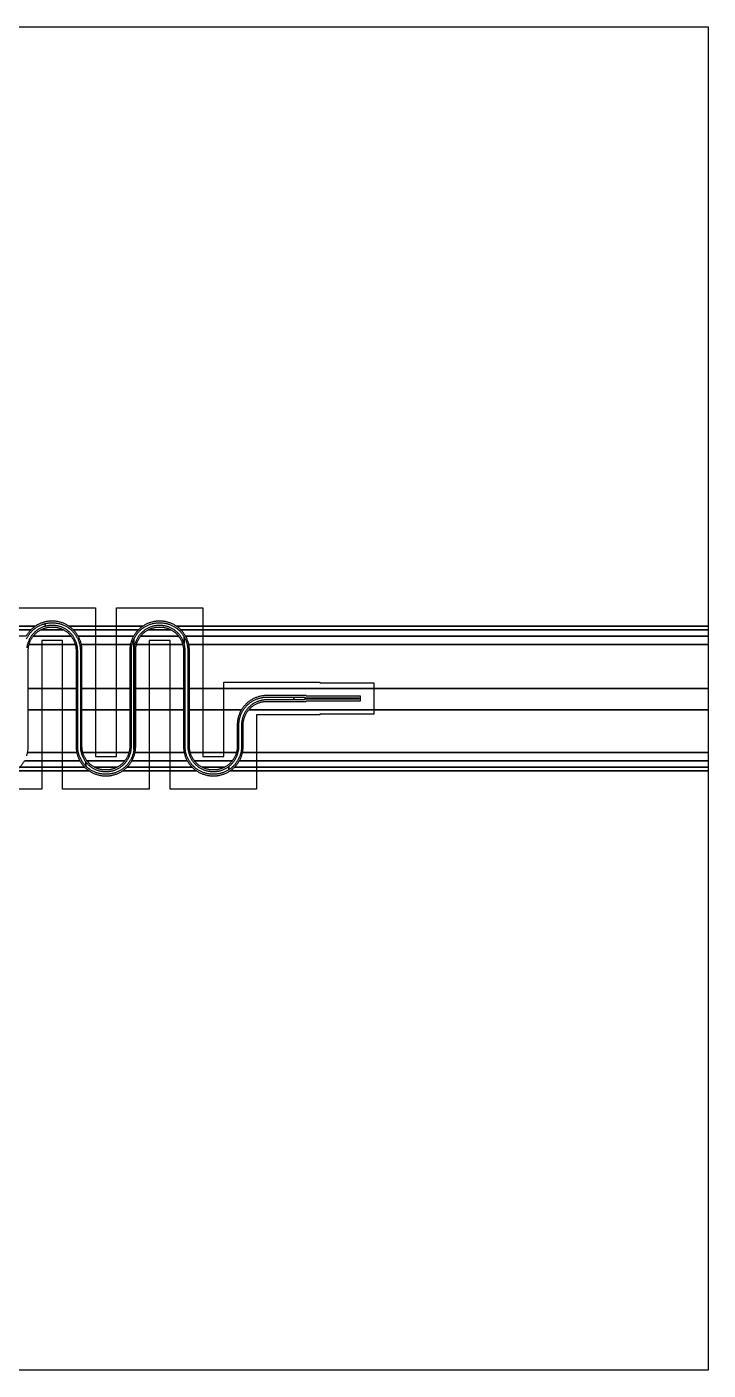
# Model space of a CAD drawing. Extents: x -2500 to 2500, y -2500 to 2500.
# Drawn here: x -36 to 2500, y -2500 to 2500 of the extents above; entities that cross this region are included whole.
import ezdxf

# ---------------------------------------------------------------- set-up
doc = ezdxf.new("R2010")
doc.units = 0
for name, color, linetype in [('L1D0', 3, 'CONTINUOUS'), ('L1D10', 1, 'CONTINUOUS'), ('L1D11', 2, 'CONTINUOUS'), ('L1D99', 4, 'CONTINUOUS')]:
    doc.layers.add(name, color=color, linetype=linetype)

# ---------------------------------------------------------------- blocks, each defined once
blk = doc.blocks.new('ground_main_1')
at = {"layer": 'L1D0'}
for points in [[(-2500, 2500), (2500, 2500), (2500, 269.036), (520.731, 269.036), (518.242, 270.674), (515.711, 272.244), (513.138, 273.745), (510.525, 275.176), (507.874, 276.536), (505.188, 277.823), (502.467, 279.037), (499.715, 280.177), (496.933, 281.243), (494.123, 282.232), (491.287, 283.145), (488.428, 283.981), (485.547, 284.739), (482.647, 285.418), (479.729, 286.019), (476.796, 286.541), (473.85, 286.983), (470.893, 287.345), (467.927, 287.627), (464.955, 287.829), (461.979, 287.95), (459, 287.99), (457, 287.99), (454.021, 287.95), (451.045, 287.829), (448.073, 287.627), (445.107, 287.345), (442.15, 286.983), (439.204, 286.541), (436.271, 286.019), (433.353, 285.418), (430.453, 284.739), (427.572, 283.981), (424.713, 283.145), (421.877, 282.232), (419.067, 281.243), (416.285, 280.177), (413.533, 279.037), (410.812, 277.823), (408.126, 276.536), (405.475, 275.176), (402.862, 273.745), (400.289, 272.244), (397.758, 270.674), (395.269, 269.036), (120.731, 269.036), (118.242, 270.674), (115.711, 272.244), (113.138, 273.745), (110.525, 275.176), (107.874, 276.536), (105.188, 277.823), (102.467, 279.037), (99.715, 280.177), (96.933, 281.243), (94.123, 282.232), (91.287, 283.145), (88.428, 283.981), (85.547, 284.739), (82.647, 285.418), (79.729, 286.019), (76.796, 286.541), (73.85, 286.983), (70.893, 287.345), (67.927, 287.627), (64.955, 287.829), (61.979, 287.95), (59, 287.99), (57, 287.99), (54.021, 287.95), (51.045, 287.829), (48.073, 287.627), (45.107, 287.345), (42.15, 286.983), (39.204, 286.541), (36.271, 286.019), (33.353, 285.418), (30.82, 284.825), (30.453, 284.739), (27.572, 283.981), (24.713, 283.145), (21.877, 282.232), (19.067, 281.243), (16.285, 280.177), (13.533, 279.037), (10.812, 277.823), (8.126, 276.536), (5.475, 275.176), (2.862, 273.745), (0.289, 272.244), (-2.242, 270.674), (-4.731, 269.036), (-279.269, 269.036)], [(-36.758, -213.113), (-35.845, -210.278), (-35.01, -207.418), (-34.251, -204.537), (-33.572, -201.637), (-33.568, -201.621), (149.568, -201.621), (149.572, -201.637), (150.251, -204.537), (151.01, -207.418), (151.845, -210.278), (152.758, -213.113), (153.747, -215.923), (154.813, -218.705), (155.953, -221.457), (157.167, -224.178), (158.454, -226.864), (159.814, -229.515), (161.245, -232.128), (-45.245, -232.128)], [(-79.269, -269.036), (195.269, -269.036), (197.758, -270.674), (200.289, -272.244), (202.862, -273.745), (205.475, -275.176), (208.126, -276.536), (210.812, -277.823), (213.533, -279.037), (216.285, -280.177), (219.067, -281.243), (221.877, -282.232), (224.713, -283.145), (227.572, -283.981), (230.453, -284.739), (233.353, -285.418), (236.271, -286.019), (239.204, -286.541), (242.15, -286.983), (245.107, -287.345), (248.073, -287.627), (251.045, -287.829), (254.021, -287.95), (257, -287.99), (259, -287.99), (261.979, -287.95), (264.955, -287.829), (267.927, -287.627), (270.893, -287.345), (273.85, -286.983), (276.796, -286.541), (279.729, -286.019), (282.647, -285.418), (285.547, -284.739), (288.428, -283.981), (291.287, -283.145), (294.123, -282.232), (296.933, -281.243), (299.715, -280.177), (302.467, -279.037), (305.188, -277.823), (307.874, -276.536), (310.525, -275.176), (313.138, -273.745), (315.711, -272.244), (318.242, -270.674), (320.731, -269.036), (595.269, -269.036), (597.758, -270.674), (600.289, -272.244), (602.862, -273.745), (605.475, -275.176), (608.126, -276.536), (610.812, -277.823), (613.533, -279.037), (616.285, -280.177), (619.067, -281.243), (621.877, -282.232), (624.713, -283.145), (627.572, -283.981), (630.453, -284.739), (633.353, -285.418), (636.271, -286.019), (639.204, -286.541), (642.15, -286.983), (645.107, -287.345), (648.073, -287.627), (651.045, -287.829), (654.021, -287.95), (657, -287.99), (659, -287.99), (661.979, -287.95), (664.955, -287.829), (667.927, -287.627), (670.893, -287.345), (673.85, -286.983), (676.796, -286.541), (679.729, -286.019), (682.647, -285.418), (685.547, -284.739), (688.428, -283.981), (691.287, -283.145), (694.123, -282.232), (696.933, -281.243), (699.715, -280.177), (702.467, -279.037), (705.188, -277.823), (707.874, -276.536), (710.525, -275.176), (713.138, -273.745), (713.271, -273.668), (715.711, -272.244), (718.242, -270.674), (720.731, -269.036), (2500, -269.036), (2500, -2500), (-2500, -2500)]]:
    blk.add_lwpolyline(points, dxfattribs=at)
for points in [[(-263.218, 255.772), (-265.353, 257.85), (-267.101, 259.461), (-267.543, 259.869), (-269.788, 261.828), (-272.084, 263.726), (-274.431, 265.56), (-276.827, 267.331), (-279.269, 269.036), (-4.731, 269.036), (-7.173, 267.331), (-9.569, 265.56), (-11.916, 263.726), (-14.212, 261.828), (-16.457, 259.869), (-18.647, 257.85), (-20.782, 255.772)], [(-245.245, 232.128), (-246.746, 234.701), (-248.316, 237.233), (-249.954, 239.721), (-251.659, 242.163), (-253.43, 244.559), (-255.265, 246.906), (-257.162, 249.203), (-259.121, 251.447), (-261.14, 253.637), (-263.218, 255.772), (-20.782, 255.772), (-22.86, 253.637), (-24.879, 251.447), (-26.838, 249.203), (-28.735, 246.906), (-30.57, 244.559), (-32.341, 242.163), (-34.046, 239.721), (-35.684, 237.233), (-37.254, 234.701), (-38.755, 232.128)], [(-12.374, 232.128), (-12.272, 232.261), (-10.601, 234.329), (-8.869, 236.345), (-7.076, 238.308), (-5.225, 240.215), (-3.318, 242.066), (-1.355, 243.859), (0.661, 245.591), (2.729, 247.262), (4.846, 248.87), (7.01, 250.413), (9.22, 251.889), (11.474, 253.299), (13.77, 254.639), (15.85, 255.772), (100.15, 255.772), (102.23, 254.639), (104.526, 253.299), (106.78, 251.889), (108.99, 250.413), (111.154, 248.87), (113.271, 247.262), (115.339, 245.591), (117.355, 243.859), (119.318, 242.066), (121.225, 240.215), (123.076, 238.308), (124.869, 236.345), (126.601, 234.329), (128.272, 232.261), (128.374, 232.128)], [(15.85, 255.772), (16.104, 255.91), (18.476, 257.11), (20.884, 258.237), (23.324, 259.291), (25.795, 260.271), (28.294, 261.176), (30.82, 262.005), (33.369, 262.758), (35.94, 263.433), (38.53, 264.03), (41.138, 264.549), (43.759, 264.988), (46.393, 265.348), (49.036, 265.629), (51.687, 265.83), (54.342, 265.95), (57, 265.99), (59, 265.99), (61.658, 265.95), (64.313, 265.83), (66.964, 265.629), (69.607, 265.348), (72.241, 264.988), (74.862, 264.549), (77.47, 264.03), (80.06, 263.433), (82.631, 262.758), (85.18, 262.005), (87.706, 261.176), (90.205, 260.271), (92.676, 259.291), (95.116, 258.237), (97.524, 257.11), (99.896, 255.91), (100.15, 255.772)], [(136.782, 255.772), (134.647, 257.85), (132.457, 259.869), (130.212, 261.828), (127.916, 263.726), (125.569, 265.56), (123.173, 267.331), (120.731, 269.036), (395.269, 269.036), (392.827, 267.331), (390.431, 265.56), (388.084, 263.726), (385.788, 261.828), (383.543, 259.869), (381.353, 257.85), (379.218, 255.772)], [(154.755, 232.128), (153.254, 234.701), (151.684, 237.233), (150.046, 239.721), (148.341, 242.163), (146.57, 244.559), (144.735, 246.906), (142.838, 249.203), (140.879, 251.447), (138.86, 253.637), (136.782, 255.772), (379.218, 255.772), (377.14, 253.637), (375.121, 251.447), (373.162, 249.203), (371.265, 246.906), (369.43, 244.559), (367.659, 242.163), (365.954, 239.721), (364.99, 238.257), (364.316, 237.233), (362.746, 234.701), (361.245, 232.128)], [(387.626, 232.128), (387.728, 232.261), (389.399, 234.329), (391.131, 236.345), (392.924, 238.308), (394.775, 240.215), (396.682, 242.066), (398.645, 243.859), (400.661, 245.591), (402.729, 247.262), (404.846, 248.87), (407.01, 250.413), (409.22, 251.889), (411.474, 253.299), (413.77, 254.639), (415.85, 255.772), (500.15, 255.772), (502.23, 254.639), (504.526, 253.299), (506.78, 251.889), (508.99, 250.413), (511.154, 248.87), (513.271, 247.262), (515.339, 245.591), (517.355, 243.859), (519.318, 242.066), (521.225, 240.215), (523.076, 238.308), (524.869, 236.345), (526.601, 234.329), (528.272, 232.261), (528.374, 232.128)], [(415.85, 255.772), (416.104, 255.91), (418.476, 257.11), (420.884, 258.237), (423.324, 259.291), (425.795, 260.271), (428.294, 261.176), (430.82, 262.005), (433.369, 262.758), (435.94, 263.433), (438.53, 264.03), (441.138, 264.549), (443.759, 264.988), (446.393, 265.348), (449.036, 265.629), (451.687, 265.83), (454.342, 265.95), (457, 265.99), (459, 265.99), (461.658, 265.95), (464.313, 265.83), (466.964, 265.629), (469.607, 265.348), (472.241, 264.988), (474.862, 264.549), (477.47, 264.03), (480.06, 263.433), (482.631, 262.758), (485.18, 262.005), (487.706, 261.176), (490.205, 260.271), (492.676, 259.291), (495.116, 258.237), (497.524, 257.11), (499.896, 255.91), (500.15, 255.772)], [(536.782, 255.772), (534.647, 257.85), (532.457, 259.869), (530.212, 261.828), (527.916, 263.726), (525.569, 265.56), (523.173, 267.331), (520.731, 269.036), (2500, 269.036), (2500, 255.772)], [(554.755, 232.128), (553.254, 234.701), (551.684, 237.233), (550.046, 239.721), (548.341, 242.163), (546.57, 244.559), (544.735, 246.906), (542.838, 249.203), (540.879, 251.447), (538.86, 253.637), (536.782, 255.772), (2500, 255.772), (2500, 232.128)], [(-31, 36.775), (-31, 177.99), (-30.96, 180.648), (-30.839, 183.303), (-30.639, 185.954), (-30.358, 188.597), (-29.998, 191.231), (-29.559, 193.853), (-29.04, 196.46), (-28.443, 199.05), (-27.768, 201.621), (143.768, 201.621), (144.443, 199.05), (145.04, 196.46), (145.559, 193.853), (145.998, 191.231), (146.358, 188.597), (146.639, 185.954), (146.839, 183.303), (146.96, 180.648), (147, 177.99), (147, 36.775)], [(-27.768, 201.621), (-27.015, 204.17), (-26.186, 206.696), (-25.281, 209.195), (-24.301, 211.666), (-23.247, 214.106), (-22.12, 216.514), (-20.92, 218.886), (-19.649, 221.22), (-18.309, 223.516), (-16.899, 225.77), (-15.423, 227.98), (-13.88, 230.144), (-12.374, 232.128), (128.374, 232.128), (129.88, 230.144), (131.423, 227.98), (132.899, 225.77), (134.309, 223.516), (135.649, 221.22), (136.92, 218.886), (138.12, 216.514), (139.247, 214.106), (140.301, 211.666), (141.281, 209.195), (142.186, 206.696), (143.015, 204.17), (143.768, 201.621)], [(166.432, 201.621), (166.428, 201.637), (165.749, 204.537), (164.99, 207.418), (164.155, 210.278), (163.242, 213.113), (162.253, 215.923), (161.187, 218.705), (160.047, 221.457), (158.833, 224.178), (157.546, 226.864), (156.186, 229.515), (154.755, 232.128), (361.245, 232.128), (359.814, 229.515), (358.454, 226.864), (357.167, 224.178), (355.953, 221.457), (354.813, 218.705), (353.747, 215.923), (352.758, 213.113), (351.845, 210.278), (351.01, 207.418), (350.251, 204.537), (349.572, 201.637), (349.568, 201.621)], [(169, 36.775), (169, 177.99), (168.96, 180.969), (168.839, 183.945), (168.637, 186.918), (168.355, 189.883), (167.993, 192.84), (167.551, 195.786), (167.029, 198.719), (166.432, 201.621), (349.568, 201.621), (348.971, 198.719), (348.449, 195.786), (348.007, 192.84), (347.645, 189.883), (347.363, 186.918), (347.161, 183.945), (347.04, 180.969), (347, 177.99), (347, 36.775)], [(369, 36.775), (369, 177.99), (369.04, 180.648), (369.161, 183.303), (369.361, 185.954), (369.642, 188.597), (370.002, 191.231), (370.441, 193.853), (370.96, 196.46), (371.557, 199.05), (372.232, 201.621), (543.768, 201.621), (544.443, 199.05), (545.04, 196.46), (545.559, 193.853), (545.998, 191.231), (546.358, 188.597), (546.57, 186.601), (546.639, 185.954), (546.839, 183.303), (546.96, 180.648), (547, 177.99), (547, 36.775)], [(372.232, 201.621), (372.985, 204.17), (373.814, 206.696), (374.719, 209.195), (375.699, 211.666), (376.753, 214.106), (377.88, 216.514), (379.08, 218.886), (380.351, 221.22), (381.691, 223.516), (383.101, 225.77), (384.577, 227.98), (386.12, 230.144), (387.626, 232.128), (528.374, 232.128), (529.88, 230.144), (531.423, 227.98), (532.899, 225.77), (534.309, 223.516), (535.649, 221.22), (536.92, 218.886), (538.12, 216.514), (539.247, 214.106), (540.301, 211.666), (541.281, 209.195), (542.186, 206.696), (543.015, 204.17), (543.768, 201.621)], [(566.432, 201.621), (566.428, 201.637), (565.749, 204.537), (564.99, 207.418), (564.155, 210.278), (563.242, 213.113), (562.253, 215.923), (561.187, 218.705), (560.047, 221.457), (558.833, 224.178), (557.546, 226.864), (556.186, 229.515), (554.755, 232.128), (2500, 232.128), (2500, 201.621)], [(569, 36.775), (569, 177.99), (568.96, 180.969), (568.839, 183.945), (568.637, 186.918), (568.355, 189.883), (567.993, 192.84), (567.551, 195.786), (567.029, 198.719), (566.432, 201.621), (2500, 201.621), (2500, 36.775)], [(-31, -42.289), (-31, 36.775), (147, 36.775), (147, -42.289)], [(169, -42.289), (169, 36.775), (347, 36.775), (347, -42.289)], [(369, -42.289), (369, 36.775), (547, 36.775), (547, -42.289)], [(569, -42.289), (569, 36.775), (2500, 36.775), (2500, -42.289), (789.718, -42.289), (791.131, -40.645), (792.924, -38.682), (794.775, -36.775), (796.682, -34.924), (798.645, -33.131), (800.661, -31.399), (802.729, -29.728), (804.846, -28.12), (807.01, -26.577), (809.22, -25.101), (811.474, -23.691), (813.77, -22.351), (816.104, -21.08), (818.476, -19.88), (820.884, -18.753), (823.324, -17.699), (825.795, -16.719), (828.294, -15.814), (830.82, -14.985), (833.369, -14.232), (835.94, -13.557), (838.53, -12.96), (841.138, -12.441), (843.759, -12.002), (846.393, -11.642), (849.036, -11.361), (851.687, -11.161), (854.342, -11.04), (857, -11), (1004, -11), (1004, -8.4), (1206, -8.4), (1206, 8.4), (1004, 8.4), (1004, 11), (857, 11), (854.021, 10.96), (851.045, 10.839), (848.073, 10.637), (845.107, 10.355), (842.15, 9.993), (839.204, 9.551), (836.271, 9.029), (833.353, 8.428), (830.453, 7.749), (827.572, 6.99), (824.713, 6.155), (821.877, 5.242), (819.067, 4.253), (816.285, 3.187), (813.533, 2.047), (810.812, 0.833), (808.126, -0.454), (805.475, -1.814), (802.862, -3.245), (800.289, -4.746), (797.758, -6.316), (795.269, -7.954), (792.827, -9.659), (790.431, -11.43), (788.084, -13.265), (785.788, -15.162), (783.543, -17.121), (781.353, -19.14), (779.218, -21.218), (777.14, -23.353), (775.121, -25.543), (773.162, -27.788), (771.265, -30.084), (769.43, -32.431), (767.659, -34.827), (765.954, -37.269), (764.316, -39.758), (762.746, -42.289)], [(-33.568, -201.621), (-32.971, -198.719), (-32.449, -195.786), (-32.007, -192.84), (-31.645, -189.883), (-31.363, -186.918), (-31.161, -183.945), (-31.04, -180.969), (-31, -177.99), (-31, -42.289), (147, -42.289), (147, -177.99), (147.04, -180.969), (147.161, -183.945), (147.363, -186.918), (147.645, -189.883), (148.007, -192.84), (148.449, -195.786), (148.971, -198.719), (149.568, -201.621)], [(172.232, -201.621), (171.557, -199.05), (170.96, -196.46), (170.441, -193.853), (170.002, -191.231), (169.642, -188.597), (169.361, -185.954), (169.161, -183.303), (169.04, -180.648), (169, -177.99), (169, -42.289), (347, -42.289), (347, -177.99), (346.96, -180.648), (346.839, -183.303), (346.639, -185.954), (346.358, -188.597), (345.998, -191.231), (345.559, -193.853), (345.04, -196.46), (344.443, -199.05), (343.768, -201.621)], [(366.432, -201.621), (367.029, -198.719), (367.551, -195.786), (367.993, -192.84), (368.355, -189.883), (368.637, -186.918), (368.839, -183.945), (368.96, -180.969), (369, -177.99), (369, -42.289), (547, -42.289), (547, -177.99), (547.04, -180.969), (547.161, -183.945), (547.363, -186.918), (547.645, -189.883), (548.007, -192.84), (548.449, -195.786), (548.971, -198.719), (549.568, -201.621)], [(572.232, -201.621), (571.557, -199.05), (570.96, -196.46), (570.441, -193.853), (570.002, -191.231), (569.642, -188.597), (569.361, -185.954), (569.161, -183.303), (569.04, -180.648), (569, -177.99), (569, -42.289), (762.746, -42.289), (761.245, -44.862), (759.814, -47.475), (758.454, -50.126), (757.167, -52.812), (755.953, -55.533), (754.813, -58.285), (753.747, -61.067), (752.758, -63.877), (751.845, -66.713), (751.01, -69.572), (750.251, -72.453), (749.572, -75.353), (748.971, -78.271), (748.449, -81.204), (748.007, -84.15), (747.645, -87.107), (747.363, -90.073), (747.161, -93.045), (747.04, -96.021), (747, -99), (747, -177.99), (746.96, -180.648), (746.839, -183.303), (746.639, -185.954), (746.358, -188.597), (745.998, -191.231), (745.559, -193.853), (745.04, -196.46), (744.443, -199.05), (743.768, -201.621)], [(766.432, -201.621), (767.029, -198.719), (767.551, -195.786), (767.993, -192.84), (768.355, -189.883), (768.637, -186.918), (768.839, -183.945), (768.96, -180.969), (769, -177.99), (769, -99), (769.04, -96.342), (769.161, -93.687), (769.361, -91.036), (769.642, -88.393), (770.002, -85.759), (770.441, -83.138), (770.96, -80.53), (771.557, -77.94), (772.232, -75.369), (772.985, -72.82), (773.814, -70.294), (774.719, -67.795), (775.699, -65.324), (776.753, -62.884), (777.88, -60.476), (779.08, -58.104), (780.351, -55.77), (781.691, -53.474), (783.101, -51.22), (784.577, -49.01), (786.12, -46.846), (787.728, -44.729), (789.399, -42.661), (789.718, -42.289), (2500, -42.289), (2500, -201.621)], [(-63.218, -255.772), (-61.14, -253.637), (-59.121, -251.447), (-57.162, -249.203), (-55.265, -246.906), (-53.43, -244.559), (-51.659, -242.163), (-49.954, -239.721), (-48.316, -237.233), (-46.746, -234.701), (-45.245, -232.128), (161.245, -232.128), (162.746, -234.701), (164.316, -237.233), (165.954, -239.721), (167.659, -242.163), (169.43, -244.559), (171.265, -246.906), (173.162, -249.203), (175.121, -251.447), (177.14, -253.637), (179.218, -255.772)], [(187.626, -232.128), (186.12, -230.144), (184.577, -227.98), (183.543, -226.432), (183.101, -225.77), (181.691, -223.516), (180.351, -221.22), (179.08, -218.886), (177.88, -216.514), (176.753, -214.106), (175.699, -211.666), (174.719, -209.195), (173.814, -206.696), (172.985, -204.17), (172.232, -201.621), (343.768, -201.621), (343.015, -204.17), (342.186, -206.696), (341.281, -209.195), (340.301, -211.666), (339.247, -214.106), (338.12, -216.514), (336.92, -218.886), (335.649, -221.22), (334.309, -223.516), (332.899, -225.77), (331.423, -227.98), (329.88, -230.144), (328.374, -232.128)], [(215.85, -255.772), (213.77, -254.639), (211.474, -253.299), (209.22, -251.889), (207.01, -250.413), (204.846, -248.87), (202.729, -247.262), (200.661, -245.591), (198.645, -243.859), (196.682, -242.066), (194.775, -240.215), (192.924, -238.308), (191.131, -236.345), (189.399, -234.329), (187.728, -232.261), (187.626, -232.128), (328.374, -232.128), (328.272, -232.261), (326.601, -234.329), (324.869, -236.345), (323.076, -238.308), (321.225, -240.215), (319.318, -242.066), (317.355, -243.859), (315.339, -245.591), (313.271, -247.262), (311.154, -248.87), (308.99, -250.413), (306.78, -251.889), (304.526, -253.299), (302.23, -254.639), (300.15, -255.772)], [(336.782, -255.772), (338.86, -253.637), (340.879, -251.447), (342.838, -249.203), (344.735, -246.906), (346.57, -244.559), (348.341, -242.163), (350.046, -239.721), (351.684, -237.233), (353.254, -234.701), (354.755, -232.128), (561.245, -232.128), (562.746, -234.701), (564.316, -237.233), (565.954, -239.721), (567.659, -242.163), (569.43, -244.559), (571.265, -246.906), (573.162, -249.203), (575.121, -251.447), (577.14, -253.637), (579.218, -255.772)], [(354.755, -232.128), (356.186, -229.515), (357.546, -226.864), (358.833, -224.178), (360.047, -221.457), (361.187, -218.705), (362.253, -215.923), (363.242, -213.113), (364.155, -210.278), (364.99, -207.418), (365.749, -204.537), (366.428, -201.637), (366.432, -201.621), (549.568, -201.621), (549.572, -201.637), (550.251, -204.537), (551.01, -207.418), (551.845, -210.278), (552.758, -213.113), (553.747, -215.923), (554.813, -218.705), (555.953, -221.457), (557.167, -224.178), (558.454, -226.864), (559.814, -229.515), (561.245, -232.128)], [(587.626, -232.128), (586.12, -230.144), (584.577, -227.98), (583.101, -225.77), (581.691, -223.516), (580.351, -221.22), (579.08, -218.886), (577.88, -216.514), (576.753, -214.106), (575.699, -211.666), (574.719, -209.195), (573.814, -206.696), (572.985, -204.17), (572.232, -201.621), (743.768, -201.621), (743.015, -204.17), (742.186, -206.696), (741.281, -209.195), (740.301, -211.666), (739.247, -214.106), (738.12, -216.514), (736.92, -218.886), (735.649, -221.22), (734.309, -223.516), (732.899, -225.77), (731.423, -227.98), (729.88, -230.144), (728.374, -232.128)], [(615.85, -255.772), (613.77, -254.639), (611.474, -253.299), (609.22, -251.889), (607.01, -250.413), (604.846, -248.87), (602.729, -247.262), (600.661, -245.591), (598.645, -243.859), (596.682, -242.066), (594.775, -240.215), (592.924, -238.308), (591.131, -236.345), (589.399, -234.329), (587.728, -232.261), (587.626, -232.128), (728.374, -232.128), (728.272, -232.261), (726.601, -234.329), (724.869, -236.345), (723.076, -238.308), (721.225, -240.215), (719.318, -242.066), (717.355, -243.859), (715.339, -245.591), (713.271, -247.262), (711.154, -248.87), (708.99, -250.413), (706.78, -251.889), (704.526, -253.299), (702.23, -254.639), (700.15, -255.772)], [(736.782, -255.772), (738.86, -253.637), (740.879, -251.447), (742.838, -249.203), (744.735, -246.906), (746.57, -244.559), (748.341, -242.163), (750.046, -239.721), (751.684, -237.233), (753.254, -234.701), (754.755, -232.128), (2500, -232.128), (2500, -255.772)], [(754.755, -232.128), (756.186, -229.515), (757.546, -226.864), (758.833, -224.178), (760.047, -221.457), (761.187, -218.705), (762.253, -215.923), (763.242, -213.113), (764.155, -210.278), (764.99, -207.418), (765.749, -204.537), (766.428, -201.637), (766.432, -201.621), (2500, -201.621), (2500, -232.128)], [(-79.269, -269.036), (-76.827, -267.331), (-74.431, -265.56), (-72.084, -263.726), (-69.788, -261.828), (-67.543, -259.869), (-65.353, -257.85), (-63.218, -255.772), (179.218, -255.772), (181.353, -257.85), (183.543, -259.869), (185.788, -261.828), (188.084, -263.726), (190.431, -265.56), (192.827, -267.331), (195.269, -269.036)], [(257, -265.99), (254.342, -265.95), (251.687, -265.83), (249.036, -265.629), (246.393, -265.348), (243.759, -264.988), (241.138, -264.549), (238.53, -264.03), (235.94, -263.433), (233.369, -262.758), (230.82, -262.005), (228.294, -261.176), (225.795, -260.271), (223.324, -259.291), (220.884, -258.237), (218.476, -257.11), (216.104, -255.91), (215.85, -255.772), (300.15, -255.772), (299.896, -255.91), (297.524, -257.11), (295.116, -258.237), (292.676, -259.291), (290.205, -260.271), (287.706, -261.176), (285.18, -262.005), (282.631, -262.758), (280.06, -263.433), (277.47, -264.03), (274.862, -264.549), (272.241, -264.988), (269.607, -265.348), (266.964, -265.629), (264.313, -265.83), (261.658, -265.95), (259, -265.99)], [(320.731, -269.036), (323.173, -267.331), (325.569, -265.56), (327.916, -263.726), (330.212, -261.828), (332.457, -259.869), (334.647, -257.85), (336.782, -255.772), (579.218, -255.772), (581.353, -257.85), (583.543, -259.869), (585.788, -261.828), (588.084, -263.726), (590.431, -265.56), (592.827, -267.331), (595.269, -269.036)], [(657, -265.99), (654.342, -265.95), (651.687, -265.83), (649.036, -265.629), (646.393, -265.348), (643.759, -264.988), (641.138, -264.549), (638.53, -264.03), (635.94, -263.433), (633.369, -262.758), (630.82, -262.005), (628.294, -261.176), (625.795, -260.271), (623.324, -259.291), (620.884, -258.237), (618.476, -257.11), (616.104, -255.91), (615.85, -255.772), (700.15, -255.772), (699.896, -255.91), (697.524, -257.11), (695.116, -258.237), (692.676, -259.291), (690.205, -260.271), (687.706, -261.176), (685.18, -262.005), (682.631, -262.758), (680.06, -263.433), (677.47, -264.03), (674.862, -264.549), (672.241, -264.988), (669.607, -265.348), (666.964, -265.629), (664.313, -265.83), (661.658, -265.95), (659, -265.99)], [(720.731, -269.036), (723.173, -267.331), (725.569, -265.56), (727.916, -263.726), (730.212, -261.828), (732.457, -259.869), (734.647, -257.85), (736.782, -255.772), (2500, -255.772), (2500, -269.036)]]:
    blk.add_lwpolyline(points, close=True, dxfattribs=at)
blk = doc.blocks.new('TOP_main_1')
at = {"layer": 'L1D10'}
blk.add_lwpolyline([(958, -5), (958, 5), (958, 5), (998, 5), (998, 2.4), (1200, 2.4), (1200, 2), (1200, 0.4), (1000, 0.4), (1000, -0.4), (1200, -0.4), (1200, -2), (1200, -2.4), (998, -2.4), (998, -5)], close=True, dxfattribs=at)
at = {"layer": 'L1D11'}
blk.add_lwpolyline([(-37.053, 222.375), (-35.794, 224.95), (-34.465, 227.489), (-33.067, 229.99), (-31.6, 232.452), (-30.065, 234.873), (-28.465, 237.25), (-26.8, 239.583), (-25.071, 241.868), (-23.279, 244.105), (-21.427, 246.292), (-19.515, 248.427), (-17.545, 250.509), (-15.519, 252.535), (-13.437, 254.505), (-11.302, 256.417), (-9.115, 258.269), (-6.878, 260.061), (-4.592, 261.79), (-2.26, 263.455), (0.117, 265.055), (2.538, 266.59), (5, 268.057), (7.501, 269.455), (10.041, 270.785), (12.615, 272.043), (15.224, 273.23), (17.864, 274.345), (20.534, 275.387), (23.231, 276.355), (25.954, 277.248), (28.701, 278.066), (31.47, 278.808), (31.47, 268.446), (30.04, 268.041), (27.433, 267.219), (24.85, 266.321), (22.295, 265.349), (19.769, 264.302), (17.274, 263.183), (14.813, 261.992), (12.388, 260.729), (10, 259.396), (7.652, 257.995), (5.346, 256.526), (3.084, 254.99), (0.867, 253.39), (-1.302, 251.725), (-3.422, 249.998), (-5.491, 248.21), (-7.507, 246.363), (-9.468, 244.458), (-11.373, 242.497), (-13.22, 240.481), (-15.008, 238.412), (-16.735, 236.292), (-18.4, 234.123), (-20, 231.906), (-21.536, 229.644), (-23.005, 227.338), (-24.406, 224.99), (-25.739, 222.602), (-27.001, 220.177), (-28.193, 217.716), (-29.312, 215.222), (-30.359, 212.695), (-31.331, 210.14), (-32.229, 207.557), (-33.051, 204.95), (-33.797, 202.319), (-34.466, 199.668), (-35.058, 196.999), (-35.572, 194.313), (-36.008, 191.614), (-36.364, 188.903)], dxfattribs=at)
for points in [[(183.265, -251.319), (182.455, -250.509), (180.485, -248.427), (178.573, -246.292), (176.721, -244.105), (174.929, -241.868), (173.2, -239.583), (171.535, -237.25), (169.935, -234.873), (168.4, -232.452), (166.933, -229.99), (165.535, -227.489), (164.206, -224.95), (162.947, -222.375), (161.76, -219.766), (160.645, -217.126), (159.603, -214.456), (158.635, -211.759), (157.742, -209.036), (156.924, -206.289), (156.182, -203.521), (155.517, -200.733), (154.929, -197.928), (154.418, -195.108), (153.986, -192.275), (153.631, -189.431), (153.355, -186.578), (153.158, -183.719), (153.039, -180.856), (153, -177.99), (153, 177.99), (152.96, 180.724), (152.841, 183.456), (152.642, 186.183), (152.364, 188.903), (152.008, 191.614), (151.572, 194.313), (151.058, 196.999), (150.466, 199.668), (149.797, 202.319), (149.051, 204.95), (148.229, 207.557), (147.331, 210.14), (146.359, 212.695), (145.312, 215.222), (144.193, 217.716), (143.001, 220.177), (141.739, 222.602), (140.406, 224.99), (139.005, 227.338), (137.536, 229.644), (136, 231.906), (134.4, 234.123), (132.735, 236.292), (131.008, 238.412), (129.22, 240.481), (127.373, 242.497), (125.468, 244.458), (123.507, 246.363), (121.491, 248.21), (119.422, 249.998), (117.302, 251.725), (115.133, 253.39), (112.916, 254.99), (110.654, 256.526), (108.348, 257.995), (106, 259.396), (103.612, 260.729), (101.187, 261.992), (98.726, 263.183), (96.231, 264.302), (93.705, 265.349), (91.15, 266.321), (88.567, 267.219), (85.96, 268.041), (83.329, 268.787), (80.678, 269.456), (78.008, 270.048), (75.323, 270.562), (72.624, 270.998), (69.913, 271.354), (67.193, 271.632), (64.466, 271.831), (61.734, 271.95), (59, 271.99), (57, 271.99), (54.266, 271.95), (51.534, 271.831), (48.807, 271.632), (46.087, 271.354), (43.376, 270.998), (40.677, 270.562), (37.992, 270.048), (35.322, 269.456), (32.671, 268.787), (31.47, 268.446), (31.47, 278.808), (34.257, 279.473), (37.062, 280.061), (39.882, 280.572), (42.715, 281.004), (45.559, 281.359), (48.412, 281.635), (51.271, 281.832), (54.134, 281.951), (57, 281.99), (59, 281.99), (61.866, 281.951), (64.729, 281.832), (67.588, 281.635), (70.441, 281.359), (73.285, 281.004), (76.118, 280.572), (78.938, 280.061), (81.743, 279.473), (84.53, 278.808), (87.299, 278.066), (90.046, 277.248), (92.769, 276.355), (95.466, 275.387), (98.136, 274.345), (100.776, 273.23), (103.385, 272.043), (105.959, 270.785), (108.499, 269.455), (111, 268.057), (113.462, 266.59), (115.883, 265.055), (118.26, 263.455), (120.592, 261.79), (122.878, 260.061), (125.115, 258.269), (127.302, 256.417), (129.437, 254.505), (131.519, 252.535), (133.545, 250.509), (135.515, 248.427), (137.427, 246.292), (139.279, 244.105), (141.071, 241.868), (142.8, 239.583), (144.465, 237.25), (146.065, 234.873), (147.6, 232.452), (149.067, 229.99), (150.465, 227.489), (151.794, 224.95), (153.053, 222.375), (154.24, 219.766), (155.355, 217.126), (156.397, 214.456), (157.365, 211.759), (158.258, 209.036), (159.076, 206.289), (159.818, 203.521), (160.483, 200.733), (161.071, 197.928), (161.582, 195.108), (162.014, 192.275), (162.369, 189.431), (162.645, 186.578), (162.842, 183.719), (162.961, 180.856), (163, 177.99), (163, -177.99), (163.04, -180.724), (163.159, -183.456), (163.358, -186.183), (163.636, -188.903), (163.992, -191.614), (164.428, -194.313), (164.942, -196.999), (165.534, -199.668), (166.203, -202.319), (166.949, -204.95), (167.771, -207.557), (168.669, -210.14), (169.641, -212.695), (170.688, -215.222), (171.807, -217.716), (172.999, -220.177), (174.261, -222.602), (175.594, -224.99), (176.995, -227.338), (178.464, -229.644), (180, -231.906), (181.6, -234.123), (183.265, -236.292)], [(362.369, -189.431), (362.369, 221.105), (362.947, 222.375), (364.206, 224.95), (365.535, 227.489), (366.933, 229.99), (368.4, 232.452), (369.935, 234.873), (371.535, 237.25), (373.2, 239.583), (374.929, 241.868), (376.721, 244.105), (378.573, 246.292), (380.485, 248.427), (382.455, 250.509), (384.481, 252.535), (386.563, 254.505), (388.698, 256.417), (390.885, 258.269), (393.122, 260.061), (395.408, 261.79), (397.74, 263.455), (400.117, 265.055), (402.538, 266.59), (405, 268.057), (407.501, 269.455), (410.041, 270.785), (412.615, 272.043), (415.224, 273.23), (417.864, 274.345), (420.534, 275.387), (423.231, 276.355), (425.954, 277.248), (428.701, 278.066), (431.47, 278.808), (434.257, 279.473), (437.062, 280.061), (439.882, 280.572), (442.715, 281.004), (445.559, 281.359), (448.412, 281.635), (451.271, 281.832), (454.134, 281.951), (457, 281.99), (459, 281.99), (461.866, 281.951), (464.729, 281.832), (467.588, 281.635), (470.441, 281.359), (473.285, 281.004), (476.118, 280.572), (478.938, 280.061), (481.743, 279.473), (484.53, 278.808), (487.299, 278.066), (490.046, 277.248), (492.769, 276.355), (495.466, 275.387), (498.136, 274.345), (500.776, 273.23), (503.385, 272.043), (505.959, 270.785), (508.499, 269.455), (511, 268.057), (513.462, 266.59), (515.883, 265.055), (518.26, 263.455), (520.592, 261.79), (522.878, 260.061), (525.115, 258.269), (527.302, 256.417), (529.437, 254.505), (531.519, 252.535), (533.545, 250.509), (535.515, 248.427), (537.427, 246.292), (539.279, 244.105), (541.071, 241.868), (542.8, 239.583), (544.465, 237.25), (546.065, 234.873), (547.6, 232.452), (549.067, 229.99), (549.067, 204.894), (549.051, 204.95), (548.229, 207.557), (547.331, 210.14), (546.359, 212.695), (545.312, 215.222), (544.193, 217.716), (543.001, 220.177), (541.739, 222.602), (540.406, 224.99), (539.005, 227.338), (537.536, 229.644), (536, 231.906), (534.4, 234.123), (532.735, 236.292), (531.008, 238.412), (529.22, 240.481), (527.373, 242.497), (525.468, 244.458), (523.507, 246.363), (521.491, 248.21), (519.422, 249.998), (517.302, 251.725), (515.133, 253.39), (512.916, 254.99), (510.654, 256.526), (508.348, 257.995), (506, 259.396), (503.612, 260.729), (501.187, 261.992), (498.726, 263.183), (496.231, 264.302), (493.705, 265.349), (491.15, 266.321), (488.567, 267.219), (485.96, 268.041), (483.329, 268.787), (480.678, 269.456), (478.008, 270.048), (475.323, 270.562), (472.624, 270.998), (469.913, 271.354), (467.193, 271.632), (464.466, 271.831), (461.734, 271.95), (459, 271.99), (457, 271.99), (454.266, 271.95), (451.534, 271.831), (448.807, 271.632), (446.087, 271.354), (443.376, 270.998), (440.677, 270.562), (437.992, 270.048), (435.322, 269.456), (432.671, 268.787), (430.04, 268.041), (427.433, 267.219), (424.85, 266.321), (422.295, 265.349), (419.769, 264.302), (417.274, 263.183), (414.813, 261.992), (412.388, 260.729), (410, 259.396), (407.652, 257.995), (405.346, 256.526), (403.084, 254.99), (400.867, 253.39), (398.698, 251.725), (396.578, 249.998), (394.509, 248.21), (392.493, 246.363), (390.532, 244.458), (388.627, 242.497), (386.78, 240.481), (384.992, 238.412), (383.265, 236.292), (381.6, 234.123), (380, 231.906), (378.464, 229.644), (376.995, 227.338), (375.594, 224.99), (374.261, 222.602), (372.999, 220.177), (371.807, 217.716), (370.688, 215.222), (369.641, 212.695), (368.669, 210.14), (367.771, 207.557), (366.949, 204.95), (366.203, 202.319), (365.534, 199.668), (364.942, 196.999), (364.428, 194.313), (363.992, 191.614), (363.636, 188.903), (363.358, 186.183), (363.159, 183.456), (363.04, 180.724), (363, 177.99), (363, -177.99), (362.961, -180.856), (362.842, -183.719), (362.645, -186.578)], [(257, -281.99), (254.134, -281.951), (251.271, -281.832), (248.412, -281.635), (245.559, -281.359), (242.715, -281.004), (239.882, -280.572), (237.062, -280.061), (234.257, -279.473), (231.47, -278.808), (228.701, -278.066), (225.954, -277.248), (223.231, -276.355), (220.534, -275.387), (217.864, -274.345), (215.224, -273.23), (212.615, -272.043), (210.041, -270.785), (207.501, -269.455), (205, -268.057), (202.538, -266.59), (200.117, -265.055), (197.74, -263.455), (195.408, -261.79), (193.122, -260.061), (190.885, -258.269), (188.698, -256.417), (186.563, -254.505), (184.481, -252.535), (183.265, -251.319), (183.265, -236.292), (184.992, -238.412), (186.78, -240.481), (188.627, -242.497), (190.532, -244.458), (192.493, -246.363), (194.509, -248.21), (196.578, -249.998), (198.698, -251.725), (200.867, -253.39), (203.084, -254.99), (205.346, -256.526), (207.652, -257.995), (210, -259.396), (212.388, -260.729), (214.813, -261.992), (217.274, -263.183), (219.769, -264.302), (222.295, -265.349), (224.85, -266.321), (227.433, -267.219), (230.04, -268.041), (232.671, -268.787), (235.322, -269.456), (237.992, -270.048), (240.677, -270.562), (243.376, -270.998), (246.087, -271.354), (248.807, -271.632), (251.534, -271.831), (254.266, -271.95), (257, -271.99), (259, -271.99), (261.734, -271.95), (264.466, -271.831), (267.193, -271.632), (269.913, -271.354), (272.624, -270.998), (275.323, -270.562), (278.008, -270.048), (280.678, -269.456), (283.329, -268.787), (285.96, -268.041), (288.567, -267.219), (291.15, -266.321), (293.705, -265.349), (296.231, -264.302), (298.726, -263.183), (301.187, -261.992), (303.612, -260.729), (306, -259.396), (308.348, -257.995), (310.654, -256.526), (312.916, -254.99), (315.133, -253.39), (317.302, -251.725), (319.422, -249.998), (321.491, -248.21), (323.507, -246.363), (325.468, -244.458), (327.373, -242.497), (329.22, -240.481), (331.008, -238.412), (332.735, -236.292), (334.4, -234.123), (336, -231.906), (337.536, -229.644), (339.005, -227.338), (340.406, -224.99), (341.739, -222.602), (343.001, -220.177), (344.193, -217.716), (345.312, -215.222), (346.359, -212.695), (347.331, -210.14), (348.229, -207.557), (349.051, -204.95), (349.797, -202.319), (350.466, -199.668), (351.058, -196.999), (351.572, -194.313), (352.008, -191.614), (352.364, -188.903), (352.642, -186.183), (352.841, -183.456), (352.96, -180.724), (353, -177.99), (353, 177.99), (353.039, 180.856), (353.158, 183.719), (353.355, 186.578), (353.631, 189.431), (353.986, 192.275), (354.418, 195.108), (354.929, 197.928), (355.517, 200.733), (356.182, 203.521), (356.924, 206.289), (357.742, 209.036), (358.635, 211.759), (359.603, 214.456), (360.645, 217.126), (361.76, 219.766), (362.369, 221.105), (362.369, -189.431), (362.014, -192.275), (361.582, -195.108), (361.071, -197.928), (360.483, -200.733), (359.818, -203.521), (359.076, -206.289), (358.258, -209.036), (357.365, -211.759), (356.397, -214.456), (355.355, -217.126), (354.24, -219.766), (353.053, -222.375), (351.794, -224.95), (350.465, -227.489), (349.067, -229.99), (347.6, -232.452), (346.065, -234.873), (344.465, -237.25), (342.8, -239.583), (341.071, -241.868), (339.279, -244.105), (337.427, -246.292), (335.515, -248.427), (333.545, -250.509), (331.519, -252.535), (329.437, -254.505), (327.302, -256.417), (325.115, -258.269), (322.878, -260.061), (320.592, -261.79), (318.26, -263.455), (315.883, -265.055), (313.462, -266.59), (311, -268.057), (308.499, -269.455), (305.959, -270.785), (303.385, -272.043), (300.776, -273.23), (298.136, -274.345), (295.466, -275.387), (292.769, -276.355), (290.046, -277.248), (287.299, -278.066), (284.53, -278.808), (281.743, -279.473), (278.938, -280.061), (276.118, -280.572), (273.285, -281.004), (270.441, -281.359), (267.588, -281.635), (264.729, -281.832), (261.866, -281.951), (259, -281.99)], [(657, -281.99), (654.134, -281.951), (651.271, -281.832), (648.412, -281.635), (645.559, -281.359), (642.715, -281.004), (639.882, -280.572), (637.062, -280.061), (634.257, -279.473), (631.47, -278.808), (628.701, -278.066), (625.954, -277.248), (623.231, -276.355), (620.534, -275.387), (617.864, -274.345), (615.224, -273.23), (612.615, -272.043), (610.041, -270.785), (607.501, -269.455), (605, -268.057), (602.538, -266.59), (600.117, -265.055), (597.74, -263.455), (595.408, -261.79), (593.122, -260.061), (590.885, -258.269), (588.698, -256.417), (586.563, -254.505), (584.481, -252.535), (582.455, -250.509), (580.485, -248.427), (578.573, -246.292), (576.721, -244.105), (574.929, -241.868), (573.2, -239.583), (571.535, -237.25), (569.935, -234.873), (568.4, -232.452), (566.933, -229.99), (565.535, -227.489), (564.206, -224.95), (562.947, -222.375), (561.76, -219.766), (560.645, -217.126), (559.603, -214.456), (558.635, -211.759), (557.742, -209.036), (556.924, -206.289), (556.182, -203.521), (555.517, -200.733), (554.929, -197.928), (554.418, -195.108), (553.986, -192.275), (553.631, -189.431), (553.355, -186.578), (553.158, -183.719), (553.039, -180.856), (553, -177.99), (553, 177.99), (552.96, 180.724), (552.841, 183.456), (552.642, 186.183), (552.364, 188.903), (552.008, 191.614), (551.572, 194.313), (551.058, 196.999), (550.466, 199.668), (549.797, 202.319), (549.067, 204.894), (549.067, 229.99), (550.465, 227.489), (551.794, 224.95), (553.053, 222.375), (554.24, 219.766), (555.355, 217.126), (556.397, 214.456), (557.365, 211.759), (558.258, 209.036), (559.076, 206.289), (559.818, 203.521), (560.483, 200.733), (561.071, 197.928), (561.582, 195.108), (562.014, 192.275), (562.369, 189.431), (562.645, 186.578), (562.842, 183.719), (562.961, 180.856), (563, 177.99), (563, -177.99), (563.04, -180.724), (563.159, -183.456), (563.358, -186.183), (563.636, -188.903), (563.992, -191.614), (564.428, -194.313), (564.942, -196.999), (565.534, -199.668), (566.203, -202.319), (566.949, -204.95), (567.771, -207.557), (568.669, -210.14), (569.641, -212.695), (570.688, -215.222), (571.807, -217.716), (572.999, -220.177), (574.261, -222.602), (575.594, -224.99), (576.995, -227.338), (578.464, -229.644), (580, -231.906), (581.6, -234.123), (583.265, -236.292), (584.992, -238.412), (586.78, -240.481), (588.627, -242.497), (590.532, -244.458), (592.493, -246.363), (594.509, -248.21), (596.578, -249.998), (598.698, -251.725), (600.867, -253.39), (603.084, -254.99), (605.346, -256.526), (607.652, -257.995), (610, -259.396), (612.388, -260.729), (614.813, -261.992), (617.274, -263.183), (619.769, -264.302), (622.295, -265.349), (624.85, -266.321), (627.433, -267.219), (630.04, -268.041), (632.671, -268.787), (635.322, -269.456), (637.992, -270.048), (640.677, -270.562), (643.376, -270.998), (646.087, -271.354), (648.807, -271.632), (651.534, -271.831), (654.266, -271.95), (657, -271.99), (659, -271.99), (661.734, -271.95), (664.466, -271.831), (667.193, -271.632), (669.913, -271.354), (672.624, -270.998), (675.323, -270.562), (678.008, -270.048), (680.678, -269.456), (683.329, -268.787), (685.96, -268.041), (688.567, -267.219), (691.15, -266.321), (693.705, -265.349), (696.231, -264.302), (698.726, -263.183), (701.187, -261.992), (703.612, -260.729), (706, -259.396), (708.348, -257.995), (710.654, -256.526), (712.916, -254.99), (715.133, -253.39), (715.133, -265.531), (713.462, -266.59), (711, -268.057), (708.499, -269.455), (705.959, -270.785), (703.385, -272.043), (700.776, -273.23), (698.136, -274.345), (695.466, -275.387), (692.769, -276.355), (690.046, -277.248), (687.299, -278.066), (684.53, -278.808), (681.743, -279.473), (678.938, -280.061), (676.118, -280.572), (673.285, -281.004), (670.441, -281.359), (667.588, -281.635), (664.729, -281.832), (661.866, -281.951), (659, -281.99)], [(715.133, -265.531), (715.133, -253.39), (717.302, -251.725), (719.422, -249.998), (721.491, -248.21), (723.507, -246.363), (725.468, -244.458), (727.373, -242.497), (729.22, -240.481), (731.008, -238.412), (732.735, -236.292), (734.4, -234.123), (736, -231.906), (737.536, -229.644), (739.005, -227.338), (740.406, -224.99), (741.739, -222.602), (743.001, -220.177), (744.193, -217.716), (745.312, -215.222), (746.359, -212.695), (747.331, -210.14), (748.229, -207.557), (749.051, -204.95), (749.797, -202.319), (750.466, -199.668), (751.058, -196.999), (751.572, -194.313), (752.008, -191.614), (752.364, -188.903), (752.642, -186.183), (752.841, -183.456), (752.96, -180.724), (753, -177.99), (753, -99), (753.039, -96.134), (753.158, -93.271), (753.355, -90.412), (753.631, -87.559), (753.986, -84.715), (754.418, -81.882), (754.929, -79.062), (755.517, -76.257), (756.182, -73.47), (756.924, -70.701), (757.742, -67.954), (758.635, -65.231), (759.603, -62.534), (760.645, -59.864), (761.76, -57.224), (762.947, -54.615), (764.206, -52.041), (765.535, -49.501), (766.933, -47), (768.4, -44.538), (769.935, -42.117), (771.535, -39.74), (773.2, -37.408), (774.929, -35.122), (776.721, -32.885), (778.573, -30.698), (780.485, -28.563), (782.455, -26.481), (784.481, -24.455), (786.563, -22.485), (788.698, -20.573), (790.885, -18.721), (793.122, -16.929), (795.408, -15.2), (797.74, -13.535), (800.117, -11.935), (802.538, -10.4), (805, -8.933), (807.501, -7.535), (810.041, -6.206), (812.615, -4.947), (815.224, -3.76), (817.864, -2.645), (820.534, -1.603), (823.231, -0.635), (825.954, 0.258), (828.701, 1.076), (831.47, 1.818), (834.257, 2.483), (837.062, 3.071), (839.882, 3.582), (842.715, 4.014), (845.559, 4.369), (848.412, 4.645), (851.271, 4.842), (854.134, 4.961), (857, 5), (958, 5), (958, -5), (857, -5), (854.266, -5.04), (851.534, -5.159), (848.807, -5.358), (846.087, -5.636), (843.376, -5.992), (840.677, -6.428), (837.992, -6.942), (835.322, -7.534), (832.671, -8.203), (830.04, -8.949), (827.433, -9.771), (824.85, -10.669), (822.295, -11.641), (819.769, -12.688), (817.274, -13.807), (814.813, -14.999), (812.388, -16.261), (810, -17.594), (807.652, -18.995), (805.346, -20.464), (803.084, -22), (800.867, -23.6), (798.698, -25.265), (796.578, -26.992), (794.509, -28.78), (792.493, -30.627), (790.532, -32.532), (788.627, -34.493), (786.78, -36.509), (784.992, -38.578), (783.265, -40.698), (781.6, -42.867), (780, -45.084), (778.464, -47.346), (776.995, -49.652), (775.594, -52), (774.261, -54.388), (772.999, -56.813), (771.807, -59.274), (770.688, -61.769), (769.641, -64.295), (768.669, -66.85), (767.771, -69.433), (766.949, -72.04), (766.203, -74.671), (765.534, -77.322), (764.942, -79.992), (764.428, -82.677), (763.992, -85.376), (763.636, -88.087), (763.358, -90.807), (763.159, -93.534), (763.04, -96.266), (763, -99), (763, -177.99), (762.961, -180.856), (762.842, -183.719), (762.645, -186.578), (762.369, -189.431), (762.014, -192.275), (761.582, -195.108), (761.071, -197.928), (760.483, -200.733), (759.818, -203.521), (759.076, -206.289), (758.258, -209.036), (757.365, -211.759), (756.397, -214.456), (755.355, -217.126), (754.24, -219.766), (753.053, -222.375), (751.794, -224.95), (750.465, -227.489), (749.067, -229.99), (747.6, -232.452), (746.065, -234.873), (744.465, -237.25), (742.8, -239.583), (741.071, -241.868), (739.279, -244.105), (737.427, -246.292), (735.515, -248.427), (733.545, -250.509), (731.519, -252.535), (729.437, -254.505), (727.302, -256.417), (725.115, -258.269), (722.878, -260.061), (720.592, -261.79), (718.26, -263.455), (715.883, -265.055)]]:
    blk.add_lwpolyline(points, close=True, dxfattribs=at)
blk.add_blockref('ground_main_1', (0, 0))
blk = doc.blocks.new('TOP_main_1_NoCheese_99')
at = {"layer": 'L1D99'}
blk.add_lwpolyline([(-1844, -1506), (-1844, -1089.107), (-1561, -967.107), (-1561, -967.107), (-1561, 967.107), (-1844, 1089.107), (-1844, 1506), (-1156, 1506), (-1156, 1089.107), (-1439, 967.107), (-1439, 61), (-903, 61), (-903, 337.99), (-581, 337.99), (-581, -215.99), (-503, -215.99), (-503, 337.99), (-181, 337.99), (-181, -215.99), (-103, -215.99), (-103, 337.99), (219, 337.99), (219, -215.99), (297, -215.99), (297, 337.99), (619, 337.99), (619, -215.99), (697, -215.99), (697, 61), (1054, 61), (1054, 58.4), (1256, 58.4), (1256, -58.4), (1054, -58.4), (1054, -61), (819, -61), (819, -337.99), (497, -337.99), (497, 215.99), (419, 215.99), (419, -337.99), (97, -337.99), (97, 215.99), (19, 215.99), (19, -337.99), (-303, -337.99), (-303, 215.99), (-381, 215.99), (-381, -337.99), (-703, -337.99), (-703, 215.99), (-781, 215.99), (-781, -61), (-1414, -61), (-1414, -150), (-1439, -150), (-1439, -967.107), (-1156, -1089.107), (-1156, -1506)], close=True, dxfattribs=at)
blk = doc.blocks.new('TOP_main')
for name in ['TOP_main_1', 'TOP_main_1_NoCheese_99']:
    blk.add_blockref(name, (0, 0))

msp = doc.modelspace()

# ---------------------------------------------------------------- block references
msp.add_blockref('TOP_main', (0, 0))

doc.saveas('drawing.dxf')
